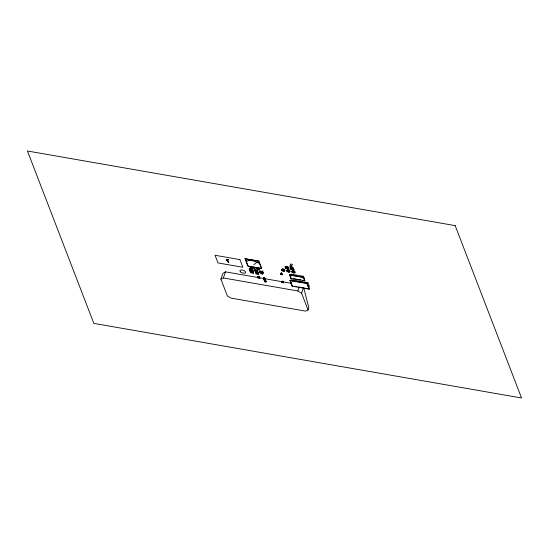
<?xml version="1.0" encoding="UTF-8"?>
<svg xmlns="http://www.w3.org/2000/svg" width="549" height="549" viewBox="0 0 549 549"><rect width="100%" height="100%" fill="white"/><g stroke="black" fill="none" stroke-linecap="round" stroke-linejoin="round"><path stroke-width="0.82" d="M261.242 271.529L261.496 271.494M262.148 273.553L262.01 273.457M251.778 271.082L251.476 271.803L250.968 271.007M262.93 271.11L262.868 270.753M246.659 260.823L246.858 260.7M252.403 260.576L251.799 260.404M258.634 262.703L258.86 262.841M291.519 278.137L290.867 278.494L304.812 280.663L303.501 277.266L289.652 274.85L290.867 278.494M262.374 273.498L262.079 273.67M303.823 288.246L308.833 307.714L308.044 309.959L305.573 311.111L231.122 298.121L227.348 295.877L220.89 279.112L222.921 273.354L225.509 271.851L258.133 277.54M228.02 259.677L228.617 259.862L227.361 259.54M228.034 261.859L228.864 262.347L228.034 261.859L228.185 262.223M226.394 260.288L228.556 261.619C226.236 259.698 226.819 259.876 228.617 259.862M220.89 279.112L223.361 277.959L225.509 271.851M248.628 260.034L249.294 260.102M248.834 260.26L249.37 260.363L249.054 260.089M252.018 260.384L252.492 260.562M249.191 268.777L251.964 269.264L249.191 268.777L250.619 272.627L253.412 273.031L250.619 272.627M249.397 269.134L250.419 267.233L253.803 267.692L254.441 269.25L252.883 271.81L252.375 271.721L251.641 269.813L250.001 269.525L250.735 271.432L250.255 271.35L249.397 269.134L252.032 269.593L253.055 267.692L253.803 267.692M252.595 271.933L253.075 271.364L252.513 272.174L251.023 271.913L250.097 270.842M255.134 261.063L255.594 261.406M255.745 261.324L255.47 261.372M254.757 270.259L257.522 270.746L254.757 270.259L256.177 274.109L258.95 274.589L257.522 270.746M254.956 270.602L255.978 268.701L259.361 269.168L260 270.719L258.442 273.278L257.941 273.189L257.2 271.281L255.559 270.993L256.294 272.901L255.813 272.819L254.956 270.602L257.591 271.062L258.613 269.161L259.361 269.168M258.606 261.166L245.334 258.853L248.114 266.073L261.393 268.372L258.613 261.152M258.16 273.416L258.634 272.846L258.078 273.656L256.589 273.395L255.573 272.565L256.129 271.755M257.556 276.648L259.341 276.792L259.828 278.364L258.099 278.062L257.556 276.648L259.286 276.95L259.828 278.364M258.099 278.062L257.611 276.49M260.13 272.277L260.686 271.467L260.13 272.277L261.365 273.704A1.4 0.624 19.4 0 0 262.745 273.944L262.779 273.869A1.4 0.624 19.4 0 1 261.393 273.622M260.466 271.22L260.603 271.734L260.466 271.22A1.249 0.549 19.4 0 1 261.852 271.46L262.079 272.016A1.668 0.741 19.4 0 1 262.648 273.484M260.953 271.494L261.537 271.597A1.016 0.446 19.4 0 1 262.573 272.036A1.016 0.446 19.4 0 1 262.587 272.565M261.365 273.704L261.214 273.169M261.605 271.844L262.175 271.728C264.419 272.029 261.557 274.562 263.191 272.558M262.051 273.436L261.509 273.361L262.305 273.505M280.333 273.587L282.008 273.8L282.323 274.774L280.676 274.486L280.333 273.587L282.008 273.8M280.676 274.486L280.361 273.512M282.323 274.774L280.704 274.404M285.096 266.951L288.321 267.185L288.863 269.195L285.748 268.646L285.096 266.951L288.211 267.5L288.863 269.195M285.748 268.646L285.206 266.642M281.761 281.596L282.076 282.57L283.751 282.776L283.408 281.884L281.761 281.596L282.076 282.57M290.112 267.83L293.344 268.063L293.887 270.067L290.764 269.525L290.112 267.83L293.235 268.372L293.887 270.067M290.62 275.529L291.114 274.136L303.46 276.291L304.434 278.817M289.996 280.525L307.056 283.236L309.142 289.138L292.178 286.18L289.996 280.525L306.973 283.497L306.699 283.263L306.706 283.792L306.369 283.552L307.056 283.236M290.551 281.253L291.1 279.702L307.893 282.632L309.348 286.4L308.799 287.957M292.178 286.18L292.816 285.748M308.044 309.959L301.586 293.187L297.812 290.949L299.157 287.127M302.966 277.684L303.46 276.291M304.722 280.91L303.501 277.266M301.586 293.187L303.357 288.156M307.351 284.183L307.893 282.632M256.534 272.489L257.042 273.285L257.344 272.565M263.808 278.055L264.261 277.924M283.263 281.754L283.586 281.417L282.618 281.061M303.309 277.547L303.144 277.595M304.064 280.285L304.352 280.264M246.872 261.104L247.023 261.194A8.022 3.555 19.4 0 1 252.149 260.686L255.498 261.523M258.03 276.737L259.286 276.593L259.464 277.952M250.015 271.082L250.488 270.506L251.977 270.767L252.993 271.597M255.573 272.565L256.047 271.988L257.536 272.249L258.552 273.079M251.909 271.432L251.291 271.378M257.412 272.97L256.857 272.86M253.823 264.79L256.987 262.093M265.421 280.464L265.078 280.031M281.17 273.045L281.383 273.011M283.476 281.719L283.202 281.198M258.565 263.067L255.457 261.599M264.392 278.604L264.783 278.611M264.934 279.407L264.879 279.05M281.218 272.977L281.644 273.107M264.879 279.654L265.606 279.969L265.146 280.107M290.222 275.282L290.153 275.33M264.33 278.364C264.083 277.835 264.645 277.32 264.337 277.993M264.851 279.057L264.899 278.659M227.368 259.526L226.36 259.54A1.201 0.535 19.4 0 0 226.133 259.828L226.161 259.972M291.656 269.346L293.996 269.758M250.419 267.233L253.055 267.692M253.041 268.118L254.359 268.344M255.978 268.701L258.613 269.161M289.563 275.104L303.384 277.492M249.541 268.736L252.169 269.195M255.1 270.211L257.728 270.664M259.21 271.453L259.711 271.542M263.108 272.791L262.093 271.961L260.528 271.741A1.668 0.741 19.4 0 0 261.091 273.21L261.187 273.244M261.139 273.107L262.628 273.368M293.399 278.672L300.735 279.949M302.362 280.23L304.812 280.663M282.913 281.356L283.277 281.424L282.982 281.706M259.807 277.828L291.601 283.38M294.689 286.352L296.302 286.633M297.922 286.914L305.189 288.184M306.809 288.465L309.231 288.891M223.361 277.959L297.812 290.949M281.507 272.983L281.918 273.224M261.701 271.851L262.086 272.016M265.49 280.724L266.025 281.095L265.442 281.129M291.196 278.226L289.652 274.85M308.627 288.678L308.854 288.513M308.634 288.705L308.442 288.5M265.483 281.095L265.894 281.383M260.212 272.036L261.228 272.874M256.726 268.708L257.282 269.353M251.168 267.239L251.723 267.885M306.966 283.49L309.142 289.138M290.222 267.514L290.661 268.646M290.84 282.008L291.711 284.272M290.085 280.278L292.253 285.967L292.761 286.139L292.343 285.679M262.6 273.409L262.745 273.944M251.964 269.264L253.384 273.107M258.874 277.012L258.833 276.662L258.819 277.005M260.741 271.988A1.016 0.446 19.4 0 1 261.056 271.755M261.509 271.769A1.016 0.446 19.4 0 1 262.669 272.579M260.912 272.057A1.016 0.446 19.4 0 1 261.132 271.549M265.359 281.836A0.837 0.371 19.4 0 1 264.652 281.129A0.837 0.371 19.4 0 1 265.84 281.26A0.837 0.371 19.4 0 1 265.936 281.898M264.467 279.963A0.837 0.371 19.4 0 1 265.709 280.415A0.837 0.371 19.4 0 1 265.16 280.82M264.954 280.772A0.837 0.371 19.4 0 1 264.33 280.004M264.048 278.885A0.837 0.371 19.4 0 1 265.332 279.4A0.837 0.371 19.4 0 1 264.536 279.695M264.337 279.619A0.837 0.371 19.4 0 1 263.801 279.187M263.746 278.487A0.837 0.371 19.4 0 1 263.76 277.842A0.837 0.371 19.4 0 1 264.975 278.46A0.837 0.371 19.4 0 1 263.932 278.583M282.049 270.183A1.668 0.741 19.4 0 1 282.255 269.154A1.668 0.741 19.4 0 1 284.499 269.875A1.668 0.741 19.4 0 1 284.286 270.911M283.126 270.76A1.668 0.741 19.4 0 1 282.351 270.41M287.511 271.309A1.668 0.741 19.4 0 1 287.312 270.074A1.668 0.741 19.4 0 1 289.742 270.856A1.668 0.741 19.4 0 1 289.097 271.817M288.699 271.769A1.668 0.741 19.4 0 1 287.882 271.501M292.953 272.386A1.668 0.741 19.4 0 1 292.391 270.959A1.668 0.741 19.4 0 1 295.005 271.968A1.668 0.741 19.4 0 1 293.358 272.544M286.139 267.082A1.208 0.535 19.4 0 1 287.607 266.835A1.208 0.535 19.4 0 1 288.04 267.898M291.128 267.809A1.208 0.535 19.4 0 1 292.624 267.713A1.208 0.535 19.4 0 1 293.248 268.715M290.641 264.748A1.112 0.494 19.4 0 1 290.798 264.035A1.112 0.494 19.4 0 1 292.336 264.597A1.112 0.494 19.4 0 1 291.91 265.215M290.256 280.745L290.874 280.649L290.277 280.717M244.991 258.627L247.887 266.176L261.743 268.578L258.84 261.043L244.984 258.641M251.051 271.378L251.826 271.666L251.051 271.378M256.609 272.86L257.392 273.148L256.609 272.86M261.242 272.366L262.017 272.654L261.242 272.366M303.988 280.505L304.407 280.69L304.05 280.477M455.176 225.618L27.45 151.002L93.824 323.382L521.55 397.998L455.176 225.618M239.913 259.615L215.064 255.278L218.008 262.93L242.857 267.267L239.913 259.615M264.755 281.712A0.837 0.371 19.4 0 0 266.107 281.946A0.837 0.371 19.4 0 0 265.188 281.191A0.837 0.371 19.4 0 0 264.755 281.712M264.35 280.649A0.837 0.371 19.4 0 0 265.695 280.882A0.837 0.371 19.4 0 0 264.776 280.127A0.837 0.371 19.4 0 0 264.35 280.649M263.932 279.571A0.837 0.371 19.4 0 0 265.284 279.812A0.837 0.371 19.4 0 0 264.364 279.057A0.837 0.371 19.4 0 0 263.932 279.571M263.534 278.535A0.837 0.371 19.4 0 0 264.886 278.775A0.837 0.371 19.4 0 0 263.966 278.02A0.837 0.371 19.4 0 0 263.534 278.535M240.654 271.954A3.061 1.352 19.4 0 0 245.602 272.812A3.061 1.352 19.4 0 0 242.233 270.053A3.061 1.352 19.4 0 0 240.654 271.954M282.495 270.225A1.208 0.535 19.4 0 0 284.396 270.465A1.208 0.535 19.4 0 0 282.927 269.401A1.208 0.535 19.4 0 0 282.495 270.225M282.66 269.758A1.208 0.535 19.4 0 0 284.56 269.991A1.208 0.535 19.4 0 0 283.092 268.935A1.208 0.535 19.4 0 0 282.66 269.758M282.385 270.54A1.208 0.535 19.4 0 0 284.286 270.774A1.208 0.535 19.4 0 0 282.817 269.717A1.208 0.535 19.4 0 0 282.385 270.54M281.939 270.499A1.668 0.741 19.4 0 0 284.656 271.028A1.668 0.741 19.4 0 0 282.893 269.511A1.668 0.741 19.4 0 0 281.939 270.499M250.797 271.405A1.016 0.446 19.4 0 0 252.437 271.693A1.016 0.446 19.4 0 0 251.318 270.774A1.016 0.446 19.4 0 0 250.797 271.405M256.356 272.887A1.016 0.446 19.4 0 0 258.003 273.176A1.016 0.446 19.4 0 0 256.884 272.256A1.016 0.446 19.4 0 0 256.356 272.887M282.2 282.275A0.775 0.343 19.4 0 0 283.462 282.495A0.775 0.343 19.4 0 0 282.605 281.788A0.775 0.343 19.4 0 0 282.2 282.275M280.8 274.191A0.775 0.343 19.4 0 0 282.062 274.411A0.775 0.343 19.4 0 0 281.205 273.704A0.775 0.343 19.4 0 0 280.8 274.191M287.82 270.657A1.208 0.535 19.4 0 0 289.721 270.89A1.208 0.535 19.4 0 0 288.252 269.834A1.208 0.535 19.4 0 0 287.82 270.657M287.655 271.131A1.208 0.535 19.4 0 0 289.556 271.364A1.208 0.535 19.4 0 0 288.088 270.3A1.208 0.535 19.4 0 0 287.655 271.131M287.546 271.439A1.208 0.535 19.4 0 0 289.447 271.68A1.208 0.535 19.4 0 0 287.978 270.616A1.208 0.535 19.4 0 0 287.546 271.439M287.1 271.398A1.668 0.741 19.4 0 0 289.817 271.927A1.668 0.741 19.4 0 0 288.053 270.41A1.668 0.741 19.4 0 0 287.1 271.398M292.727 272.016A1.208 0.535 19.4 0 0 294.628 272.249A1.208 0.535 19.4 0 0 293.166 271.185A1.208 0.535 19.4 0 0 292.727 272.016M292.617 272.325A1.208 0.535 19.4 0 0 294.518 272.565A1.208 0.535 19.4 0 0 293.056 271.501A1.208 0.535 19.4 0 0 292.617 272.325M292.171 272.283A1.668 0.741 19.4 0 0 294.888 272.812A1.668 0.741 19.4 0 0 293.132 271.295A1.668 0.741 19.4 0 0 292.171 272.283M292.892 271.542A1.208 0.535 19.4 0 0 294.792 271.776A1.208 0.535 19.4 0 0 293.331 270.719A1.208 0.535 19.4 0 0 292.892 271.542M286.132 268.228A1.208 0.535 19.4 0 0 288.074 268.55A1.208 0.535 19.4 0 0 286.722 267.466A1.208 0.535 19.4 0 0 286.132 268.228M291.148 269.099A1.208 0.535 19.4 0 0 293.091 269.429A1.208 0.535 19.4 0 0 291.745 268.344A1.208 0.535 19.4 0 0 291.148 269.099M290.105 266.265A1.112 0.494 19.4 0 0 291.91 266.581A1.112 0.494 19.4 0 0 290.682 265.579A1.112 0.494 19.4 0 0 290.105 266.265"/></g></svg>
